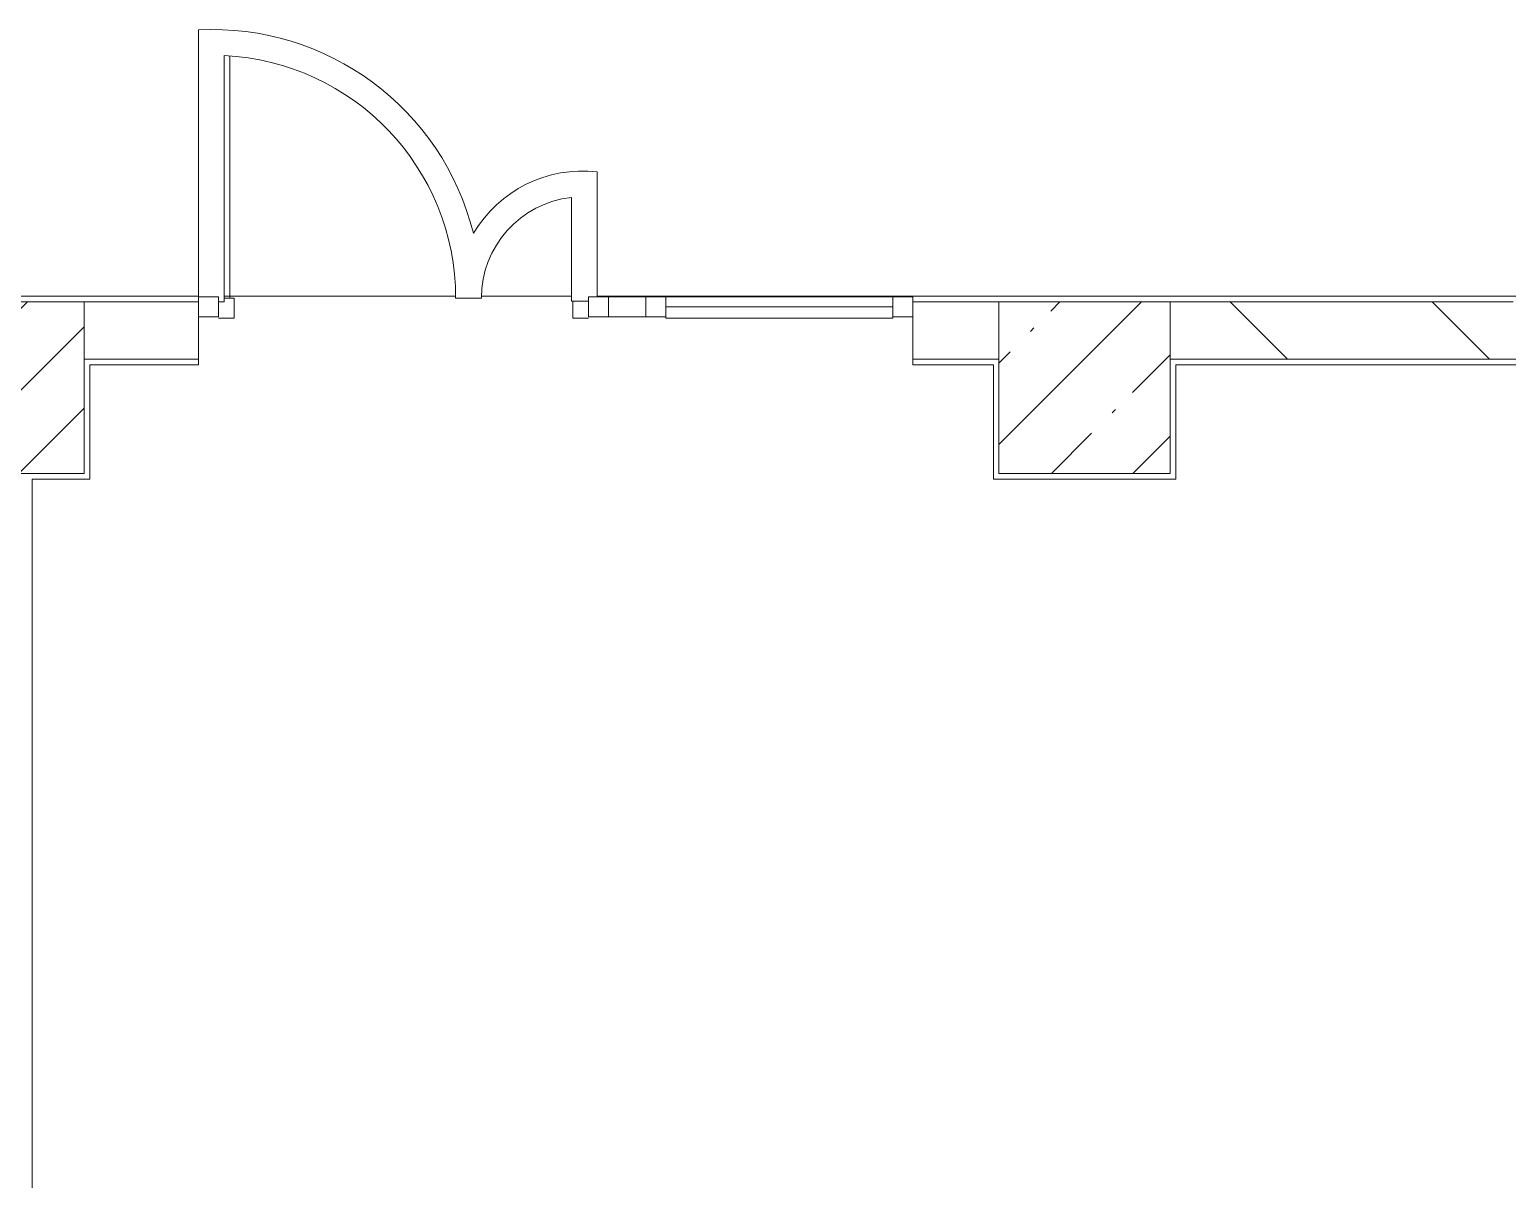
# Model space of a CAD drawing. Header units: millimetres. Extents: x 54725 to 263872, y -8553 to 29614.
# Drawn here: x 166481 to 171652, y 4829 to 8853 of the extents above; entities that cross this region are included whole.
import ezdxf

# ---------------------------------------------------------------- set-up
doc = ezdxf.new("R2010")
doc.units = ezdxf.units.MM
for name, color, linetype, lineweight, true_color in [('A-DETL-GENF-4', 7, 'Continuous', 5, 0xaaaaaa), ('A-DOOR-3', 7, 'Continuous', 5, 0xaaaaaa), ('A-FLOR-1', 7, 'Continuous', 5, 0xaaaaaa)]:
    doc.layers.add(name, color=color, linetype=linetype, lineweight=lineweight, true_color=true_color)
for name, color, linetype, lineweight in [('A-GLAZ-CURT-3', 7, 'Continuous', 5), ('A-GLAZ-CWMG-3', 7, 'Continuous', 5), ('I-WALL-3', 7, 'Continuous', 5), ('S-COLS', 7, 'Continuous', 5)]:
    doc.layers.add(name, color=color, linetype=linetype, lineweight=lineweight)
pattern_1 = [(135, (136861.56, 0), (-353.5534, -353.5534), [])]

# ---------------------------------------------------------------- blocks, each defined once
blk = doc.blocks.new('BSC_Колонна _Прямоугольная - 600х600-23286269-Общий план 1 этажа с размещением фрагментов 1_10-1_12')
at = {"layer": 'S-COLS'}
h = blk.add_hatch(dxfattribs=at)
h.set_pattern_fill('FP_63', color=256, style=0, pattern_type=2)
h.set_pattern_definition([(45, (-29509.74, -7600), (-285.123, 285.123), []), (45, (-29224.6, -7600), (-285.123, 285.123), [504.031, -100.806, 16.764, -84.042])])
h.paths.add_polyline_path([(100, -300), (300, -300), (300, 300), (-300, 300), (-300, -300), (-23.5, -300)])
for p, q in [((300, 300), (-300, 300)), ((-300, 300), (-300, -300)), ((300, -300), (300, 300)), ((-300, -300), (300, -300))]:
    blk.add_line(p, q, dxfattribs=at)
blk = doc.blocks.new('BSC_Колонна _Прямоугольная - 600х600-V144-Общий план 1 этажа с размещением фрагментов 1_10-1_12')
at = {"layer": 'S-COLS'}
h = blk.add_hatch(dxfattribs=at)
h.set_pattern_fill('FP_101', color=256, style=0, pattern_type=2)
h.set_pattern_definition([(45, (-33310, -7600), (-285.123, 285.123), []), (45, (-33024.88, -7600), (-285.123, 285.123), [504.031, -100.806, 16.764, -84.042])])
h.paths.add_polyline_path([(300, -300), (300, 300), (-300, 300), (-300, -300)])
for p, q in [((300, 300), (-300, 300)), ((-300, 300), (-300, -300)), ((300, -300), (300, 300)), ((-300, -300), (300, -300))]:
    blk.add_line(p, q, dxfattribs=at)
blk = doc.blocks.new('Прямоугольный импост - 50 x 70 мм-31700031-Общий план 1 этажа с размещением фрагментов 1_10-1_12')
at = {"layer": 'A-GLAZ-CWMG-3'}
for p, q in [((-70, 35), (0, 35)), ((-70, -35), (-70, 35)), ((0, 35), (0, -35)), ((0, -35), (-70, -35))]:
    blk.add_line(p, q, dxfattribs=at)
blk = doc.blocks.new('Дверь_Витражная_остекление_ - ДВН_ДАО_Главный вход_1200 в свету-V307-Общий план 1 этажа с размещением фрагментов 1_10-1_12')
at = {"layer": 'A-DETL-GENF-4'}
for p, q in [((-607.5, 30), (-607.5, 876.9)), ((-627.5, 30), (-607.5, 30)), ((-592.5, 30), (-627.5, 30)), ((-592.5, -40), (-592.5, 30)), ((592.5, -40), (592.5, 20)), ((-647.5, -40), (-592.5, -40)), ((647.5, -40), (592.5, -40))]:
    blk.add_line(p, q, dxfattribs=at)
blk = doc.blocks.new('Системная панель - Стемалит - 40мм-31720939-Общий план 1 этажа с размещением фрагментов 1_10-1_12')
at = {"layer": 'A-GLAZ-CURT-3'}
for p, q in [((65, 35), (-65, 35)), ((-65, 35), (-65, -35)), ((65, -35), (65, 35)), ((-65, -35), (65, -35))]:
    blk.add_line(p, q, dxfattribs=at)
blk = doc.blocks.new('Прямоугольный импост - 50 x 70 мм-31687886-Общий план 1 этажа с размещением фрагментов 1_10-1_12')
at = {"layer": 'A-GLAZ-CWMG-3'}
for p, q in [((-35, 35), (35, 35)), ((-35, -35), (-35, 35)), ((35, 35), (35, -35)), ((35, -35), (-35, -35))]:
    blk.add_line(p, q, dxfattribs=at)
blk = doc.blocks.new('Прямоугольный импост - 50 x 70 мм-V308-Общий план 1 этажа с размещением фрагментов 1_10-1_12')
at = {"layer": 'A-GLAZ-CWMG-3'}
for p, q in [((0, 35), (-70, 35)), ((-70, 35), (-70, -35)), ((0, -35), (0, 35)), ((-70, -35), (0, -35))]:
    blk.add_line(p, q, dxfattribs=at)
blk = doc.blocks.new('Системная панель - Стекло - 40мм-V309-Общий план 1 этажа с размещением фрагментов 1_10-1_12')
at = {"layer": 'A-GLAZ-CURT-3'}
h = blk.add_hatch(dxfattribs=at)
h.set_pattern_fill('FP_206', color=256, style=0, pattern_type=2)
h.set_pattern_definition([(45, (-32742.5, -7383), (-1414.21, 1414.21), [1000, -3000]), (45, (-33742.5, -7883), (-1414.21, 1414.21), [3000, -1000]), (45, (-31742.5, -8383), (-1414.21, 1414.21), [1000, -3000])])
h.paths.add_polyline_path([(-334.6, -40), (397.5, -35), (397.5, 0), (-397.5, 0), (-397.5, -40)])
for p, q in [((397.5, 0), (-397.5, 0)), ((-397.5, 0), (-397.5, -40)), ((397.5, -40), (397.5, 0)), ((-397.5, -40), (397.5, -40))]:
    blk.add_line(p, q, dxfattribs=at)
blk = doc.blocks.new('Прямоугольный импост - 50 x 70 мм-31702100-Общий план 1 этажа с размещением фрагментов 1_10-1_12')
at = {"layer": 'A-GLAZ-CWMG-3'}
for p, q in [((-35, 35), (35, 35)), ((-35, -35), (-35, 35)), ((35, 35), (35, -35)), ((35, -35), (-35, -35))]:
    blk.add_line(p, q, dxfattribs=at)
blk = doc.blocks.new('Прямоугольный импост - 50 x 70 мм-31720914-Общий план 1 этажа с размещением фрагментов 1_10-1_12')
at = {"layer": 'A-GLAZ-CWMG-3'}
blk.add_line((24940, 7918), (24145, 7918), dxfattribs=at)

msp = doc.modelspace()

# ---------------------------------------------------------------- hatches: boundary and pattern name
at = {"layer": 'I-WALL-3'}
h = msp.add_hatch(dxfattribs=at)
h.set_pattern_fill('FP_83', color=256, style=0, pattern_type=2)
h.set_pattern_definition(pattern_1)
h.paths.add_polyline_path([(166671.3, 7700), (167071.6, 7700), (167071.6, 7900), (166671.3, 7900), (166671.3, 7754.5)])
h.paths.add_polyline_path([(169853, 7700), (169871.6, 7700), (169871.6, 7900), (169571.6, 7900), (169571.6, 7700), (169852.9, 7700)])
h = msp.add_hatch(dxfattribs=at)
h.set_pattern_fill('FP_83', color=256, style=0, pattern_type=2)
h.set_pattern_definition(pattern_1)
h.paths.add_polyline_path([(170471.6, 7700), (174851.6, 7700), (174851.6, 7900), (172871.6, 7900), (172871.6, 7830), (171671.6, 7833.3), (171671.6, 7900), (170471.6, 7900)])

# ---------------------------------------------------------------- linework, layer by layer
at = {"layer": 'A-FLOR-1'}
for p, q in [((167071.6, 8851.7), (167071.6, 7918)), ((167161.6, 7900), (167161.6, 8762.1)), ((168466.6, 7918), (168466.6, 8355.2)), ((168376.6, 8265.7), (168376.6, 7903)), ((157071.8, 7920), (167071.6, 7920)), ((167971.2, 7920), (167161.6, 7920)), ((167971.6, 7913), (168061.6, 7913)), ((168376.6, 7920), (168062.2, 7920)), ((168466.6, 7920), (175356.6, 7920)), ((167141.6, 7900), (167161.6, 7900)), ((168376.6, 7903), (168434.3, 7903)), ((167071.6, 7680), (166691.3, 7680)), ((166691.3, 7680), (166691.3, 7280)), ((167071.6, 7700), (167071.6, 7680)), ((169571.6, 7680), (169571.6, 7700)), ((169852.9, 7680), (169571.6, 7680)), ((169852.9, 7280), (169852.9, 7680)), ((174051.6, 7680), (170491.6, 7680)), ((170491.6, 7680), (170491.6, 7280)), ((166490.3, 7280), (166490.3, 520)), ((166691.3, 7280), (166490.3, 7280)), ((170491.6, 7280), (169852.9, 7280))]:
    msp.add_line(p, q, dxfattribs=at)
for centre, radius, start, end in [((167121.6, 7913), 940, 13.969, 93.0491), ((167121.6, 7913), 850, 360, 87.3027), ((168416.6, 7913), 445, 83.5486, 149.3416), ((168416.6, 7913), 355, 96.4696, 180)]:
    msp.add_arc(centre, radius, start, end, dxfattribs=at)
at = {"layer": 'I-WALL-3'}
for p, q in [((167071.6, 7900), (166671.3, 7900)), ((167071.6, 7700), (167071.6, 7900)), ((169871.6, 7900), (169571.6, 7900)), ((169571.6, 7900), (169571.6, 7700)), ((171671.6, 7900), (170471.6, 7900)), ((166671.3, 7700), (167071.6, 7700)), ((169571.6, 7700), (169871.6, 7700)), ((170471.6, 7700), (174071.6, 7700))]:
    msp.add_line(p, q, dxfattribs=at)

# ---------------------------------------------------------------- block references
at = {"layer": 'A-DOOR-3'}
msp.add_blockref('Дверь_Витражная_остекление_ - ДВН_ДАО_Главный вход_1200 в свету-V307-Общий план 1 этажа с размещением фрагментов 1_10-1_12', (167789.1, 7883), dxfattribs=at)
at = {"layer": 'A-GLAZ-CURT-3'}
for name, p in [('Системная панель - Стемалит - 40мм-31720939-Общий план 1 этажа с размещением фрагментов 1_10-1_12', (168571.6, 7883)), ('Системная панель - Стекло - 40мм-V309-Общий план 1 этажа с размещением фрагментов 1_10-1_12', (169104.1, 7883))]:
    msp.add_blockref(name, p, dxfattribs=at)
at = {"layer": 'A-GLAZ-CWMG-3', "rotation": 180}
msp.add_blockref('Прямоугольный импост - 50 x 70 мм-V308-Общий план 1 этажа с размещением фрагментов 1_10-1_12', (167071.6, 7883), dxfattribs=at)
at = {"layer": 'A-GLAZ-CWMG-3', "extrusion": (0, 0, -1), "rotation": 180}
for name, p in [('Прямоугольный импост - 50 x 70 мм-31687886-Общий план 1 этажа с размещением фрагментов 1_10-1_12', (-168471.6, 7883)), ('Прямоугольный импост - 50 x 70 мм-31702100-Общий план 1 этажа с размещением фрагментов 1_10-1_12', (-168671.6, 7883)), ('Прямоугольный импост - 50 x 70 мм-31700031-Общий план 1 этажа с размещением фрагментов 1_10-1_12', (-169571.6, 7883))]:
    msp.add_blockref(name, p, dxfattribs=at)
at = {"layer": 'A-GLAZ-CWMG-3'}
msp.add_blockref('Прямоугольный импост - 50 x 70 мм-31720914-Общий план 1 этажа с размещением фрагментов 1_10-1_12', (144561.6, 0), dxfattribs=at)
at = {"layer": 'S-COLS'}
for name, p in [('BSC_Колонна _Прямоугольная - 600х600-23286269-Общий план 1 этажа с размещением фрагментов 1_10-1_12', (166371.3, 7600)), ('BSC_Колонна _Прямоугольная - 600х600-V144-Общий план 1 этажа с размещением фрагментов 1_10-1_12', (170171.6, 7600))]:
    msp.add_blockref(name, p, dxfattribs=at)

doc.saveas('drawing.dxf')
